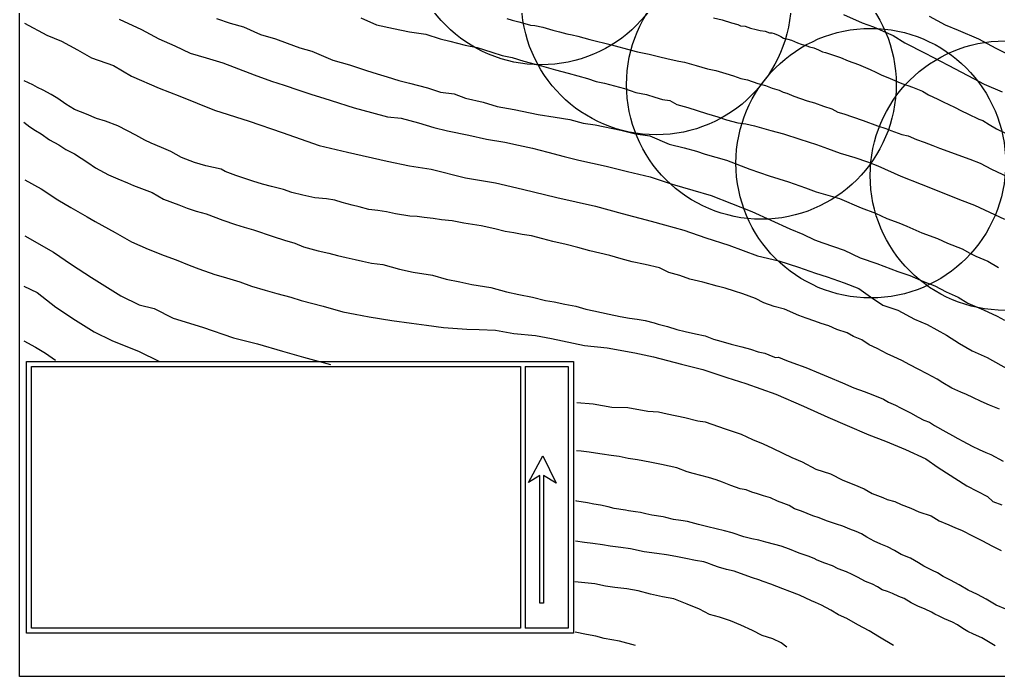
# Model space of a CAD drawing. Header units: millimetres. Extents: x 19067981 to 38137102, y 2652003 to 2652615.
# Drawn here: x 19068173.83 to 19068186.97, y 2652508.86 to 2652517.68 of the extents above; entities that cross this region are included whole.
import ezdxf

# ---------------------------------------------------------------- set-up
doc = ezdxf.new("R2010")
doc.units = ezdxf.units.MM

msp = doc.modelspace()

# ---------------------------------------------------------------- linework, layer by layer
for points in [[(19068173.826, 2652529.073), (19068202.345, 2652529.073), (19068202.345, 2652508.86), (19068173.826, 2652508.86), (19068173.826, 2652529.073)], [(19068175.163, 2652517.689), (19068175.465, 2652517.55), (19068175.694, 2652517.425), (19068175.912, 2652517.332), (19068176.116, 2652517.233), (19068176.332, 2652517.168), (19068176.556, 2652517.101), (19068176.705, 2652517.045), (19068176.976, 2652516.939), (19068177.207, 2652516.857), (19068177.378, 2652516.801), (19068177.575, 2652516.734), (19068177.751, 2652516.677), (19068177.91, 2652516.626), (19068178.008, 2652516.597), (19068178.317, 2652516.498), (19068178.549, 2652516.435), (19068178.764, 2652516.377), (19068178.949, 2652516.357), (19068179.183, 2652516.294), (19068179.389, 2652516.232), (19068179.572, 2652516.187), (19068179.858, 2652516.13), (19068180.097, 2652516.076), (19068180.343, 2652516.036), (19068180.524, 2652515.996), (19068180.714, 2652515.957), (19068180.917, 2652515.901), (19068181.138, 2652515.845), (19068181.335, 2652515.796), (19068181.701, 2652515.715), (19068181.989, 2652515.643), (19068182.293, 2652515.569), (19068182.587, 2652515.471), (19068182.865, 2652515.393), (19068183.111, 2652515.321), (19068183.386, 2652515.211), (19068183.656, 2652515.106), (19068183.91, 2652514.987), (19068184.167, 2652514.873), (19068184.341, 2652514.8), (19068184.498, 2652514.726), (19068184.612, 2652514.685), (19068184.895, 2652514.586), (19068185.11, 2652514.481), (19068185.337, 2652514.405), (19068185.617, 2652514.3), (19068185.777, 2652514.246), (19068185.96, 2652514.166), (19068186.112, 2652514.106), (19068186.265, 2652514.028), (19068186.429, 2652513.952), (19068186.558, 2652513.873), (19068186.768, 2652513.783), (19068186.951, 2652513.7), (19068187.049, 2652513.647)], [(19068178.409, 2652517.706), (19068178.617, 2652517.613), (19068178.848, 2652517.562), (19068179.059, 2652517.517), (19068179.28, 2652517.485), (19068179.472, 2652517.425), (19068179.601, 2652517.392), (19068179.81, 2652517.337), (19068179.969, 2652517.306), (19068180.166, 2652517.246), (19068180.305, 2652517.202), (19068180.441, 2652517.171), (19068180.597, 2652517.126), (19068180.834, 2652517.062), (19068181.023, 2652517.006), (19068181.191, 2652516.963), (19068181.323, 2652516.925), (19068181.45, 2652516.889), (19068181.568, 2652516.85), (19068181.68, 2652516.829), (19068181.946, 2652516.757), (19068182.101, 2652516.702), (19068182.241, 2652516.675), (19068182.355, 2652516.639), (19068182.457, 2652516.611), (19068182.555, 2652516.596), (19068182.651, 2652516.541), (19068182.798, 2652516.502), (19068183.048, 2652516.422), (19068183.202, 2652516.376), (19068183.316, 2652516.335), (19068183.47, 2652516.295), (19068183.578, 2652516.28), (19068183.693, 2652516.254), (19068183.912, 2652516.193), (19068184.083, 2652516.147), (19068184.303, 2652516.075), (19068184.524, 2652516.003), (19068184.673, 2652515.95), (19068184.845, 2652515.89), (19068185.039, 2652515.83), (19068185.209, 2652515.77), (19068185.347, 2652515.719), (19068185.657, 2652515.579), (19068185.932, 2652515.471), (19068186.192, 2652515.367), (19068186.446, 2652515.268), (19068186.645, 2652515.189), (19068187.048, 2652515.001)], [(19068180.367, 2652517.695), (19068180.44, 2652517.674), (19068180.527, 2652517.652), (19068180.579, 2652517.639), (19068180.684, 2652517.608), (19068180.743, 2652517.604), (19068180.853, 2652517.579), (19068180.985, 2652517.542), (19068181.075, 2652517.518), (19068181.172, 2652517.492), (19068181.243, 2652517.476), (19068181.321, 2652517.458), (19068181.484, 2652517.415), (19068181.773, 2652517.345), (19068182.036, 2652517.273), (19068182.122, 2652517.25), (19068182.277, 2652517.218), (19068182.406, 2652517.186), (19068182.535, 2652517.157), (19068182.678, 2652517.123), (19068182.752, 2652517.109), (19068182.909, 2652517.067), (19068183.061, 2652517.022), (19068183.172, 2652516.997), (19068183.307, 2652516.956), (19068183.409, 2652516.928), (19068183.509, 2652516.892), (19068183.601, 2652516.875), (19068183.739, 2652516.825), (19068183.839, 2652516.795), (19068183.929, 2652516.762), (19068184.023, 2652516.733), (19068184.078, 2652516.707), (19068184.129, 2652516.694), (19068184.221, 2652516.655), (19068184.4, 2652516.591), (19068184.499, 2652516.565), (19068184.618, 2652516.518), (19068184.73, 2652516.482), (19068184.81, 2652516.441), (19068184.894, 2652516.416), (19068185.009, 2652516.376), (19068185.151, 2652516.328), (19068185.346, 2652516.257), (19068185.458, 2652516.218), (19068185.522, 2652516.194), (19068185.669, 2652516.138), (19068185.755, 2652516.119), (19068185.866, 2652516.07), (19068185.969, 2652516.035), (19068186.085, 2652515.992), (19068186.178, 2652515.957), (19068186.583, 2652515.809), (19068186.723, 2652515.754), (19068186.874, 2652515.675), (19068187.092, 2652515.569)], [(19068183.142, 2652517.706), (19068183.259, 2652517.677), (19068183.382, 2652517.639), (19068183.471, 2652517.615), (19068183.507, 2652517.6), (19068183.569, 2652517.594), (19068183.638, 2652517.569), (19068183.713, 2652517.547), (19068183.768, 2652517.534), (19068183.838, 2652517.525), (19068183.892, 2652517.506), (19068183.924, 2652517.503), (19068183.956, 2652517.494), (19068184.012, 2652517.472), (19068184.045, 2652517.454), (19068184.082, 2652517.432), (19068184.14, 2652517.42), (19068184.191, 2652517.406), (19068184.229, 2652517.388), (19068184.268, 2652517.368), (19068184.321, 2652517.353), (19068184.396, 2652517.329), (19068184.432, 2652517.315), (19068184.488, 2652517.301), (19068184.552, 2652517.276), (19068184.607, 2652517.25), (19068184.648, 2652517.241), (19068184.848, 2652517.171), (19068184.95, 2652517.129), (19068185.088, 2652517.08), (19068185.246, 2652517.011), (19068185.321, 2652516.974), (19068185.394, 2652516.941), (19068185.516, 2652516.891), (19068185.65, 2652516.832), (19068185.722, 2652516.806), (19068185.753, 2652516.797), (19068185.813, 2652516.774), (19068185.947, 2652516.721), (19068186.03, 2652516.67), (19068186.155, 2652516.615), (19068186.227, 2652516.577), (19068186.376, 2652516.508), (19068186.474, 2652516.458), (19068186.559, 2652516.416), (19068186.703, 2652516.346), (19068186.76, 2652516.327), (19068186.844, 2652516.275), (19068186.942, 2652516.217), (19068187.063, 2652516.156)], [(19068184.887, 2652517.751), (19068185.137, 2652517.639), (19068185.291, 2652517.585), (19068185.42, 2652517.527), (19068185.555, 2652517.47), (19068185.709, 2652517.37), (19068185.982, 2652517.231), (19068186.291, 2652517.068), (19068186.558, 2652516.931), (19068186.778, 2652516.814), (19068187.019, 2652516.711)], [(19068173.894, 2652517.636), (19068174.192, 2652517.475), (19068174.389, 2652517.392), (19068174.603, 2652517.278), (19068174.791, 2652517.168), (19068175.086, 2652517.067), (19068175.33, 2652516.921), (19068175.702, 2652516.763), (19068175.976, 2652516.656), (19068176.445, 2652516.464), (19068176.909, 2652516.319), (19068177.35, 2652516.167), (19068177.85, 2652515.989), (19068178.228, 2652515.902), (19068178.761, 2652515.779), (19068179.061, 2652515.719), (19068179.35, 2652515.672), (19068179.815, 2652515.559), (19068180.214, 2652515.49), (19068180.58, 2652515.404), (19068181.038, 2652515.291), (19068181.558, 2652515.177), (19068181.916, 2652515.079), (19068182.306, 2652514.975), (19068182.484, 2652514.924), (19068182.743, 2652514.856), (19068183.041, 2652514.752), (19068183.348, 2652514.651), (19068183.733, 2652514.51), (19068184.019, 2652514.444), (19068184.284, 2652514.358), (19068184.511, 2652514.278), (19068184.668, 2652514.227), (19068184.895, 2652514.147), (19068185.094, 2652514.072), (19068185.249, 2652513.959), (19068185.417, 2652513.845), (19068185.619, 2652513.78), (19068185.84, 2652513.658), (19068186.012, 2652513.586), (19068186.271, 2652513.444), (19068186.444, 2652513.334), (19068186.617, 2652513.232), (19068186.816, 2652513.143), (19068187.11, 2652512.978)], [(19068186.98, 2652512.449), (19068186.847, 2652512.503), (19068186.737, 2652512.554), (19068186.624, 2652512.607), (19068186.539, 2652512.649), (19068186.464, 2652512.678), (19068186.34, 2652512.733), (19068186.22, 2652512.802), (19068186.143, 2652512.854), (19068186.013, 2652512.924), (19068185.891, 2652512.985), (19068185.778, 2652513.044), (19068185.672, 2652513.105), (19068185.565, 2652513.151), (19068185.472, 2652513.192), (19068185.407, 2652513.231), (19068185.338, 2652513.263), (19068185.233, 2652513.316), (19068185.133, 2652513.379), (19068185.024, 2652513.425), (19068184.936, 2652513.473), (19068184.8, 2652513.521), (19068184.69, 2652513.57), (19068184.589, 2652513.599), (19068184.502, 2652513.631), (19068184.385, 2652513.674), (19068184.287, 2652513.706), (19068184.095, 2652513.791), (19068183.955, 2652513.831), (19068183.819, 2652513.878), (19068183.706, 2652513.935), (19068183.536, 2652514), (19068183.424, 2652514.036), (19068183.297, 2652514.077), (19068183.191, 2652514.103), (19068183, 2652514.155), (19068182.824, 2652514.195), (19068182.69, 2652514.246), (19068182.544, 2652514.287), (19068182.417, 2652514.346), (19068182.226, 2652514.392), (19068182.052, 2652514.429), (19068181.902, 2652514.471), (19068181.75, 2652514.512), (19068181.481, 2652514.578), (19068181.323, 2652514.623), (19068181.165, 2652514.661), (19068180.985, 2652514.704), (19068180.851, 2652514.738), (19068180.701, 2652514.777), (19068180.572, 2652514.795), (19068180.462, 2652514.818), (19068180.347, 2652514.838), (19068180.205, 2652514.872), (19068180.022, 2652514.912), (19068179.789, 2652514.947), (19068179.632, 2652514.981), (19068179.491, 2652514.995), (19068179.377, 2652515.01), (19068179.258, 2652515.026), (19068179.164, 2652515.038), (19068179.065, 2652515.04), (19068178.873, 2652515.075), (19068178.752, 2652515.101), (19068178.634, 2652515.117), (19068178.517, 2652515.131), (19068178.387, 2652515.167), (19068178.292, 2652515.188), (19068178.158, 2652515.226), (19068178.057, 2652515.257), (19068177.947, 2652515.275), (19068177.79, 2652515.289), (19068177.628, 2652515.325), (19068177.48, 2652515.362), (19068177.369, 2652515.4), (19068177.209, 2652515.439), (19068177.089, 2652515.471), (19068176.958, 2652515.512), (19068176.836, 2652515.552), (19068176.731, 2652515.589), (19068176.585, 2652515.642), (19068176.534, 2652515.672), (19068176.325, 2652515.716), (19068176.175, 2652515.765), (19068176, 2652515.831), (19068175.859, 2652515.909), (19068175.731, 2652515.965), (19068175.593, 2652516.022), (19068175.508, 2652516.061), (19068175.387, 2652516.128), (19068175.273, 2652516.189), (19068175.145, 2652516.254), (19068174.981, 2652516.316), (19068174.857, 2652516.356), (19068174.723, 2652516.413), (19068174.565, 2652516.473), (19068174.448, 2652516.546), (19068174.34, 2652516.624), (19068174.249, 2652516.678), (19068174.144, 2652516.735), (19068174.069, 2652516.772), (19068174.002, 2652516.804), (19068173.886, 2652516.861)], [(19068173.883, 2652516.303), (19068173.965, 2652516.242), (19068174.04, 2652516.194), (19068174.116, 2652516.147), (19068174.229, 2652516.069), (19068174.355, 2652515.999), (19068174.445, 2652515.939), (19068174.565, 2652515.878), (19068174.744, 2652515.761), (19068174.844, 2652515.689), (19068175.021, 2652515.595), (19068175.144, 2652515.542), (19068175.274, 2652515.488), (19068175.356, 2652515.453), (19068175.607, 2652515.358), (19068175.758, 2652515.27), (19068175.965, 2652515.193), (19068176.074, 2652515.15), (19068176.199, 2652515.111), (19068176.333, 2652515.073), (19068176.557, 2652514.989), (19068176.726, 2652514.932), (19068176.84, 2652514.896), (19068176.965, 2652514.859), (19068177.23, 2652514.767), (19068177.385, 2652514.72), (19068177.521, 2652514.678), (19068177.639, 2652514.632), (19068177.834, 2652514.577), (19068177.978, 2652514.547), (19068178.096, 2652514.515), (19068178.211, 2652514.485), (19068178.333, 2652514.462), (19068178.431, 2652514.436), (19068178.55, 2652514.41), (19068178.703, 2652514.392), (19068178.925, 2652514.33), (19068179.109, 2652514.288), (19068179.369, 2652514.249), (19068179.554, 2652514.197), (19068179.738, 2652514.159), (19068179.898, 2652514.126), (19068180.155, 2652514.083), (19068180.364, 2652514.024), (19068180.527, 2652513.989), (19068180.711, 2652513.954), (19068180.886, 2652513.911), (19068181.004, 2652513.89), (19068181.145, 2652513.862), (19068181.293, 2652513.832), (19068181.43, 2652513.795), (19068181.537, 2652513.77), (19068181.743, 2652513.727), (19068181.89, 2652513.695), (19068182.015, 2652513.672), (19068182.117, 2652513.657), (19068182.226, 2652513.643), (19068182.346, 2652513.609), (19068182.401, 2652513.59), (19068182.527, 2652513.562), (19068182.649, 2652513.519), (19068182.761, 2652513.495), (19068182.902, 2652513.461), (19068183.029, 2652513.433), (19068183.143, 2652513.388), (19068183.24, 2652513.362), (19068183.378, 2652513.321), (19068183.522, 2652513.285), (19068183.637, 2652513.255), (19068183.742, 2652513.22), (19068183.831, 2652513.2), (19068183.939, 2652513.159), (19068183.974, 2652513.143), (19068184.013, 2652513.148), (19068184.123, 2652513.103), (19068184.207, 2652513.072), (19068184.382, 2652513.008), (19068184.574, 2652512.929), (19068184.682, 2652512.884), (19068184.874, 2652512.803), (19068185.025, 2652512.735), (19068185.163, 2652512.688), (19068185.281, 2652512.641), (19068185.425, 2652512.583), (19068185.491, 2652512.546), (19068185.587, 2652512.505), (19068185.652, 2652512.466), (19068185.785, 2652512.402), (19068185.89, 2652512.344), (19068185.965, 2652512.304), (19068186.042, 2652512.275), (19068186.111, 2652512.231), (19068186.263, 2652512.147), (19068186.351, 2652512.097), (19068186.422, 2652512.057), (19068186.488, 2652512.018), (19068186.614, 2652511.954), (19068186.709, 2652511.908), (19068186.797, 2652511.87), (19068186.865, 2652511.84), (19068187.032, 2652511.751)], [(19068173.898, 2652514.778), (19068174.28, 2652514.559), (19068174.524, 2652514.392), (19068174.791, 2652514.218), (19068175.186, 2652513.974), (19068175.432, 2652513.852), (19068175.632, 2652513.802), (19068175.886, 2652513.674), (19068176.28, 2652513.552), (19068176.699, 2652513.407), (19068177.019, 2652513.329), (19068177.357, 2652513.229), (19068177.64, 2652513.149), (19068178.001, 2652513.052)], [(19068173.885, 2652514.104), (19068174.063, 2652514.018), (19068174.314, 2652513.822), (19068174.576, 2652513.644), (19068174.829, 2652513.488), (19068175.064, 2652513.371), (19068175.431, 2652513.223), (19068175.697, 2652513.095)], [(19068173.885, 2652513.368), (19068174.039, 2652513.282), (19068174.174, 2652513.203), (19068174.31, 2652513.107)], [(19068173.885, 2652513.368), (19068174.039, 2652513.282), (19068174.174, 2652513.203), (19068174.31, 2652513.107)], [(19068173.973, 2652513.09), (19068181.261, 2652513.09), (19068181.261, 2652509.441), (19068173.917, 2652509.441), (19068173.917, 2652513.09), (19068173.973, 2652513.09)], [(19068180.551, 2652509.508), (19068173.985, 2652509.508), (19068173.985, 2652513.022), (19068180.551, 2652513.022)], [(19068180.551, 2652513.022), (19068180.551, 2652509.508)], [(19068180.612, 2652513.022), (19068181.193, 2652513.022), (19068181.193, 2652509.508), (19068180.612, 2652509.508)], [(19068180.612, 2652513.022), (19068180.612, 2652509.508)], [(19068181.309, 2652512.538), (19068181.526, 2652512.523), (19068181.778, 2652512.477), (19068181.994, 2652512.471), (19068182.262, 2652512.424), (19068182.403, 2652512.413), (19068182.521, 2652512.387), (19068182.757, 2652512.34), (19068182.932, 2652512.293), (19068183.032, 2652512.282), (19068183.298, 2652512.188), (19068183.516, 2652512.116), (19068183.664, 2652512.041), (19068183.808, 2652511.984), (19068183.934, 2652511.927), (19068184.075, 2652511.859), (19068184.195, 2652511.803), (19068184.332, 2652511.742), (19068184.515, 2652511.646), (19068184.711, 2652511.581), (19068184.878, 2652511.496), (19068185.025, 2652511.439), (19068185.167, 2652511.378), (19068185.273, 2652511.316), (19068185.414, 2652511.265), (19068185.475, 2652511.237), (19068185.575, 2652511.21), (19068185.661, 2652511.17), (19068185.793, 2652511.122), (19068185.9, 2652511.072), (19068186.066, 2652511.017), (19068186.17, 2652510.949), (19068186.302, 2652510.898), (19068186.393, 2652510.858), (19068186.47, 2652510.825), (19068186.628, 2652510.744), (19068186.753, 2652510.68), (19068186.88, 2652510.613), (19068187.003, 2652510.553)], [(19068180.66, 2652511.464), (19068180.853, 2652511.821), (19068181.031, 2652511.456), (19068180.861, 2652511.56), (19068180.861, 2652509.845), (19068180.809, 2652509.845), (19068180.809, 2652511.559), (19068180.66, 2652511.464)], [(19068187.065, 2652509.764), (19068186.939, 2652509.817), (19068186.802, 2652509.897), (19068186.686, 2652509.96), (19068186.56, 2652510.019), (19068186.44, 2652510.09), (19068186.326, 2652510.153), (19068186.228, 2652510.201), (19068186.151, 2652510.252), (19068186.084, 2652510.283), (19068185.965, 2652510.342), (19068185.893, 2652510.386), (19068185.786, 2652510.447), (19068185.661, 2652510.498), (19068185.571, 2652510.552), (19068185.479, 2652510.599), (19068185.39, 2652510.638), (19068185.301, 2652510.675), (19068185.199, 2652510.732), (19068185.129, 2652510.775), (19068185.056, 2652510.807), (19068184.974, 2652510.837), (19068184.881, 2652510.878), (19068184.792, 2652510.905), (19068184.66, 2652510.95), (19068184.559, 2652510.989), (19068184.474, 2652511.016), (19068184.398, 2652511.049), (19068184.325, 2652511.082), (19068184.23, 2652511.113), (19068184.159, 2652511.154), (19068184.085, 2652511.181), (19068184.003, 2652511.215), (19068183.908, 2652511.257), (19068183.814, 2652511.285), (19068183.735, 2652511.311), (19068183.657, 2652511.337), (19068183.581, 2652511.368), (19068183.501, 2652511.381), (19068183.373, 2652511.423), (19068183.264, 2652511.469), (19068183.178, 2652511.503), (19068183.076, 2652511.53), (19068182.971, 2652511.56), (19068182.869, 2652511.588), (19068182.788, 2652511.607), (19068182.652, 2652511.662), (19068182.444, 2652511.706), (19068182.286, 2652511.736), (19068182.123, 2652511.771), (19068181.999, 2652511.788), (19068181.874, 2652511.812), (19068181.767, 2652511.829), (19068181.649, 2652511.847), (19068181.556, 2652511.859), (19068181.472, 2652511.873), (19068181.367, 2652511.884), (19068181.302, 2652511.891)], [(19068186.925, 2652509.273), (19068186.747, 2652509.378), (19068186.635, 2652509.43), (19068186.558, 2652509.464), (19068186.492, 2652509.502), (19068186.416, 2652509.555), (19068186.353, 2652509.59), (19068186.242, 2652509.633), (19068186.172, 2652509.668), (19068186.114, 2652509.696), (19068186.067, 2652509.723), (19068185.984, 2652509.762), (19068185.887, 2652509.806), (19068185.795, 2652509.847), (19068185.702, 2652509.907), (19068185.631, 2652509.933), (19068185.544, 2652509.973), (19068185.478, 2652510.001), (19068185.408, 2652510.025), (19068185.343, 2652510.065), (19068185.277, 2652510.1), (19068185.185, 2652510.136), (19068185.074, 2652510.195), (19068185.005, 2652510.228), (19068184.927, 2652510.267), (19068184.815, 2652510.304), (19068184.742, 2652510.345), (19068184.637, 2652510.382), (19068184.535, 2652510.424), (19068184.496, 2652510.444), (19068184.415, 2652510.477), (19068184.291, 2652510.518), (19068184.163, 2652510.569), (19068184.051, 2652510.608), (19068183.968, 2652510.631), (19068183.846, 2652510.665), (19068183.749, 2652510.692), (19068183.656, 2652510.708), (19068183.549, 2652510.735), (19068183.391, 2652510.787), (19068183.288, 2652510.815), (19068183.18, 2652510.843), (19068183.068, 2652510.869), (19068182.942, 2652510.9), (19068182.795, 2652510.941), (19068182.706, 2652510.954), (19068182.604, 2652510.97), (19068182.503, 2652510.996), (19068182.466, 2652511.005), (19068182.316, 2652511.025), (19068182.236, 2652511.045), (19068182.162, 2652511.062), (19068182.097, 2652511.069), (19068182.002, 2652511.086), (19068181.963, 2652511.093), (19068181.809, 2652511.115), (19068181.728, 2652511.136), (19068181.626, 2652511.159), (19068181.534, 2652511.174), (19068181.453, 2652511.192), (19068181.309, 2652511.214), (19068181.296, 2652511.217)], [(19068185.559, 2652509.274), (19068185.373, 2652509.387), (19068185.232, 2652509.475), (19068185.081, 2652509.555), (19068184.933, 2652509.638), (19068184.822, 2652509.686), (19068184.718, 2652509.751), (19068184.593, 2652509.818), (19068184.514, 2652509.855), (19068184.458, 2652509.876), (19068184.298, 2652509.951), (19068184.167, 2652510.001), (19068184.074, 2652510.037), (19068183.911, 2652510.101), (19068183.81, 2652510.135), (19068183.752, 2652510.156), (19068183.667, 2652510.185), (19068183.555, 2652510.227), (19068183.422, 2652510.272), (19068183.319, 2652510.295), (19068183.208, 2652510.329), (19068183.146, 2652510.351), (19068183.054, 2652510.386), (19068183.013, 2652510.398), (19068182.901, 2652510.417), (19068182.772, 2652510.445), (19068182.638, 2652510.471), (19068182.51, 2652510.492), (19068182.382, 2652510.511), (19068182.21, 2652510.535), (19068182.03, 2652510.572), (19068181.9, 2652510.59), (19068181.753, 2652510.609), (19068181.65, 2652510.629), (19068181.521, 2652510.645), (19068181.411, 2652510.661), (19068181.29, 2652510.678)], [(19068184.128, 2652509.255), (19068184.051, 2652509.31), (19068183.94, 2652509.367), (19068183.798, 2652509.412), (19068183.668, 2652509.478), (19068183.51, 2652509.55), (19068183.37, 2652509.605), (19068183.224, 2652509.655), (19068183.09, 2652509.692), (19068182.953, 2652509.766), (19068182.79, 2652509.83), (19068182.608, 2652509.901), (19068182.459, 2652509.931), (19068182.297, 2652509.965), (19068182.13, 2652510.009), (19068181.978, 2652510.037), (19068181.819, 2652510.057), (19068181.693, 2652510.071), (19068181.55, 2652510.102), (19068181.279, 2652510.129)], [(19068182.096, 2652509.277), (19068181.88, 2652509.335), (19068181.673, 2652509.371), (19068181.564, 2652509.401), (19068181.437, 2652509.424), (19068181.286, 2652509.455)], [(19068182.096, 2652509.277), (19068181.88, 2652509.335), (19068181.673, 2652509.371), (19068181.564, 2652509.401), (19068181.437, 2652509.424), (19068181.286, 2652509.455)]]:
    msp.add_lwpolyline(points)
at = {"color": 61}
for points in [[(19068176.471, 2652517.698), (19068176.654, 2652517.636), (19068176.832, 2652517.586), (19068177.062, 2652517.482), (19068177.261, 2652517.422), (19068177.418, 2652517.365), (19068177.588, 2652517.304), (19068177.751, 2652517.256), (19068178.034, 2652517.138), (19068178.255, 2652517.074), (19068178.485, 2652517), (19068178.628, 2652516.954), (19068178.761, 2652516.912), (19068178.919, 2652516.862), (19068179.059, 2652516.83), (19068179.304, 2652516.764), (19068179.479, 2652516.709), (19068179.66, 2652516.685), (19068179.814, 2652516.625), (19068180.049, 2652516.572), (19068180.239, 2652516.513), (19068180.465, 2652516.476), (19068180.787, 2652516.408), (19068181.015, 2652516.373), (19068181.212, 2652516.341), (19068181.391, 2652516.29), (19068181.555, 2652516.269), (19068181.9, 2652516.196), (19068182.096, 2652516.15), (19068182.288, 2652516.121), (19068182.546, 2652516.01), (19068182.748, 2652515.96), (19068182.916, 2652515.914), (19068183.029, 2652515.874), (19068183.319, 2652515.795), (19068183.632, 2652515.675), (19068183.889, 2652515.585), (19068184.151, 2652515.505), (19068184.376, 2652515.424), (19068184.521, 2652515.369), (19068184.836, 2652515.278), (19068185.123, 2652515.154), (19068185.319, 2652515.082), (19068185.47, 2652515.009), (19068185.631, 2652514.951), (19068185.739, 2652514.908), (19068185.94, 2652514.819), (19068186.149, 2652514.743), (19068186.285, 2652514.679), (19068186.48, 2652514.605), (19068186.584, 2652514.545), (19068186.666, 2652514.505), (19068186.824, 2652514.438), (19068186.969, 2652514.353)], [(19068186.04, 2652517.728), (19068186.251, 2652517.614), (19068186.428, 2652517.54), (19068186.698, 2652517.425), (19068186.931, 2652517.297), (19068187.122, 2652517.205)], [(19068173.897, 2652515.529), (19068174.115, 2652515.408), (19068174.341, 2652515.261), (19068174.515, 2652515.159), (19068174.735, 2652515.031), (19068174.841, 2652514.969), (19068175.11, 2652514.823), (19068175.33, 2652514.697), (19068175.552, 2652514.601), (19068175.766, 2652514.513), (19068175.929, 2652514.457), (19068176.105, 2652514.382), (19068176.233, 2652514.335), (19068176.447, 2652514.257), (19068176.56, 2652514.228), (19068176.782, 2652514.161), (19068176.942, 2652514.104), (19068177.124, 2652514.048), (19068177.281, 2652514.002), (19068177.469, 2652513.956), (19068177.606, 2652513.908), (19068177.902, 2652513.835), (19068178.164, 2652513.758), (19068178.33, 2652513.725), (19068178.518, 2652513.691), (19068178.822, 2652513.639), (19068179.088, 2652513.605), (19068179.291, 2652513.576), (19068179.519, 2652513.547), (19068179.833, 2652513.523), (19068179.996, 2652513.521), (19068180.214, 2652513.511), (19068180.463, 2652513.465), (19068180.752, 2652513.438), (19068180.966, 2652513.4), (19068181.409, 2652513.305), (19068181.713, 2652513.272), (19068182.088, 2652513.205), (19068182.337, 2652513.153), (19068182.713, 2652513.054), (19068182.998, 2652512.983), (19068183.32, 2652512.874), (19068183.578, 2652512.794), (19068183.981, 2652512.653), (19068184.352, 2652512.488), (19068184.676, 2652512.344), (19068184.938, 2652512.229), (19068185.23, 2652512.104), (19068185.45, 2652512.02), (19068185.72, 2652511.909), (19068185.993, 2652511.782), (19068186.158, 2652511.665), (19068186.542, 2652511.419), (19068186.821, 2652511.275), (19068186.892, 2652511.212), (19068187.014, 2652511.166)]]:
    msp.add_lwpolyline(points, dxfattribs=at)
for centre in [(19068180.828, 2652518.885), (19068182.374, 2652517.945), (19068183.785, 2652516.811), (19068185.254, 2652515.754), (19068187.056, 2652515.587)]:
    msp.add_circle(centre, 1.81)

doc.saveas('drawing.dxf')
